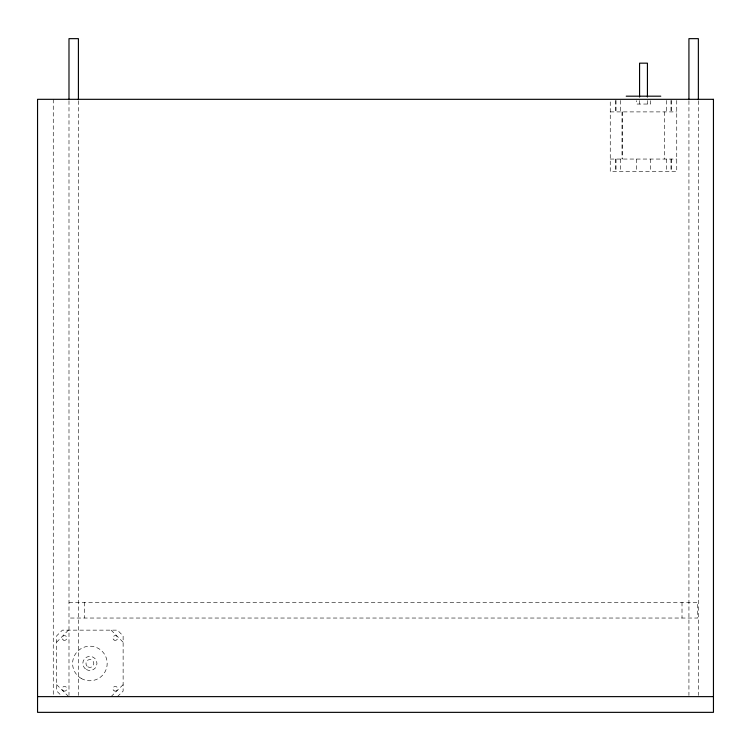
<?xml version="1.0" encoding="UTF-8"?>
<svg xmlns="http://www.w3.org/2000/svg" width="751" height="751" viewBox="0 0 751 751"><rect width="100%" height="100%" fill="white"/><g stroke="black" fill="none" stroke-linecap="round" stroke-linejoin="round"><path stroke-width="0.56" stroke-dasharray="3.75 2.82" d="M56.635 642.218L68.379 630.145M111.101 696.628L123.126 684.659M117.391 696.628L123.126 691.08L123.126 635.881L117.391 630.145L62.38 630.145L56.635 635.881L56.635 690.995L62.38 696.628M610.253 111.899L676.745 111.899M610.253 159.052L676.745 159.052M68.989 602.321L697.735 602.321L697.735 618.035L68.989 618.035M56.635 684.659L68.66 696.628M111.101 630.145L123.126 642.218M698.364 100.812L698.364 695.454M688.93 100.812L688.93 695.454M682.011 602.321L682.011 618.035M676.745 100.465L676.745 171.632L610.253 171.632L610.253 100.465M671.244 100.465L671.244 111.899M671.244 159.052L671.244 171.632M671.009 100.465L671.009 111.899M671.009 159.052L671.009 171.632M666.531 100.465L666.531 111.899M666.531 159.052L666.531 171.632M664.719 111.899L664.719 159.052M650.573 100.672L650.573 104.042L636.426 104.042L636.426 100.672M650.573 159.052L650.573 171.632M647.428 100.54L647.428 104.042M639.57 100.54L639.57 104.042M636.426 159.052L636.426 171.632M622.279 111.899L622.279 159.052M621.997 111.899L621.997 159.052M620.476 100.465L620.476 111.899M620.476 159.052L620.476 171.632M615.998 100.465L615.998 111.899M615.998 159.052L615.998 171.632M615.754 100.465L615.754 111.899M615.754 159.052L615.754 171.632M84.703 602.321L84.703 618.035M78.414 100.812L78.414 695.454M68.989 100.812L68.989 695.454M53.265 99.32L53.265 695.464M63.319 690.817A2.356 2.356 0 0 0 66.858 688.77A2.356 2.356 0 0 0 63.319 686.733A2.356 2.356 0 0 0 63.319 690.817M114.086 690.817A2.356 2.356 0 0 0 117.625 688.77A2.356 2.356 0 0 0 114.086 686.733A2.356 2.356 0 0 0 114.086 690.817M63.319 640.04A2.356 2.356 0 0 0 66.858 638.003A2.356 2.356 0 0 0 63.319 635.956A2.356 2.356 0 0 0 63.319 640.04M114.086 640.04A2.356 2.356 0 0 0 117.625 638.003A2.356 2.356 0 0 0 114.086 635.956A2.356 2.356 0 0 0 114.086 640.04M86.346 669.563A7.069 7.069 0 0 0 96.954 663.433A7.069 7.069 0 0 0 86.346 657.313A7.069 7.069 0 0 0 86.346 669.563M81.239 678.453A17.292 17.292 0 0 0 107.177 663.48A17.292 17.292 0 0 0 81.239 648.507A17.292 17.292 0 0 0 81.239 678.453M87.923 666.879A3.933 3.933 0 0 0 93.809 663.48A3.933 3.933 0 0 0 87.923 660.073A3.933 3.933 0 0 0 87.923 666.879"/><path stroke-width="1.13" d="M626.212 96.184L660.796 96.184M37.55 696.628L713.45 696.628M698.364 99.639L698.364 38.648L688.93 38.648L688.93 99.639M647.428 97.029L647.428 63.168L639.57 63.168L639.57 97.029M78.414 99.639L78.414 38.648L68.989 38.648L68.989 99.639M713.45 99.32L37.55 99.32L37.55 712.352L713.45 712.352L713.45 99.32"/></g></svg>
